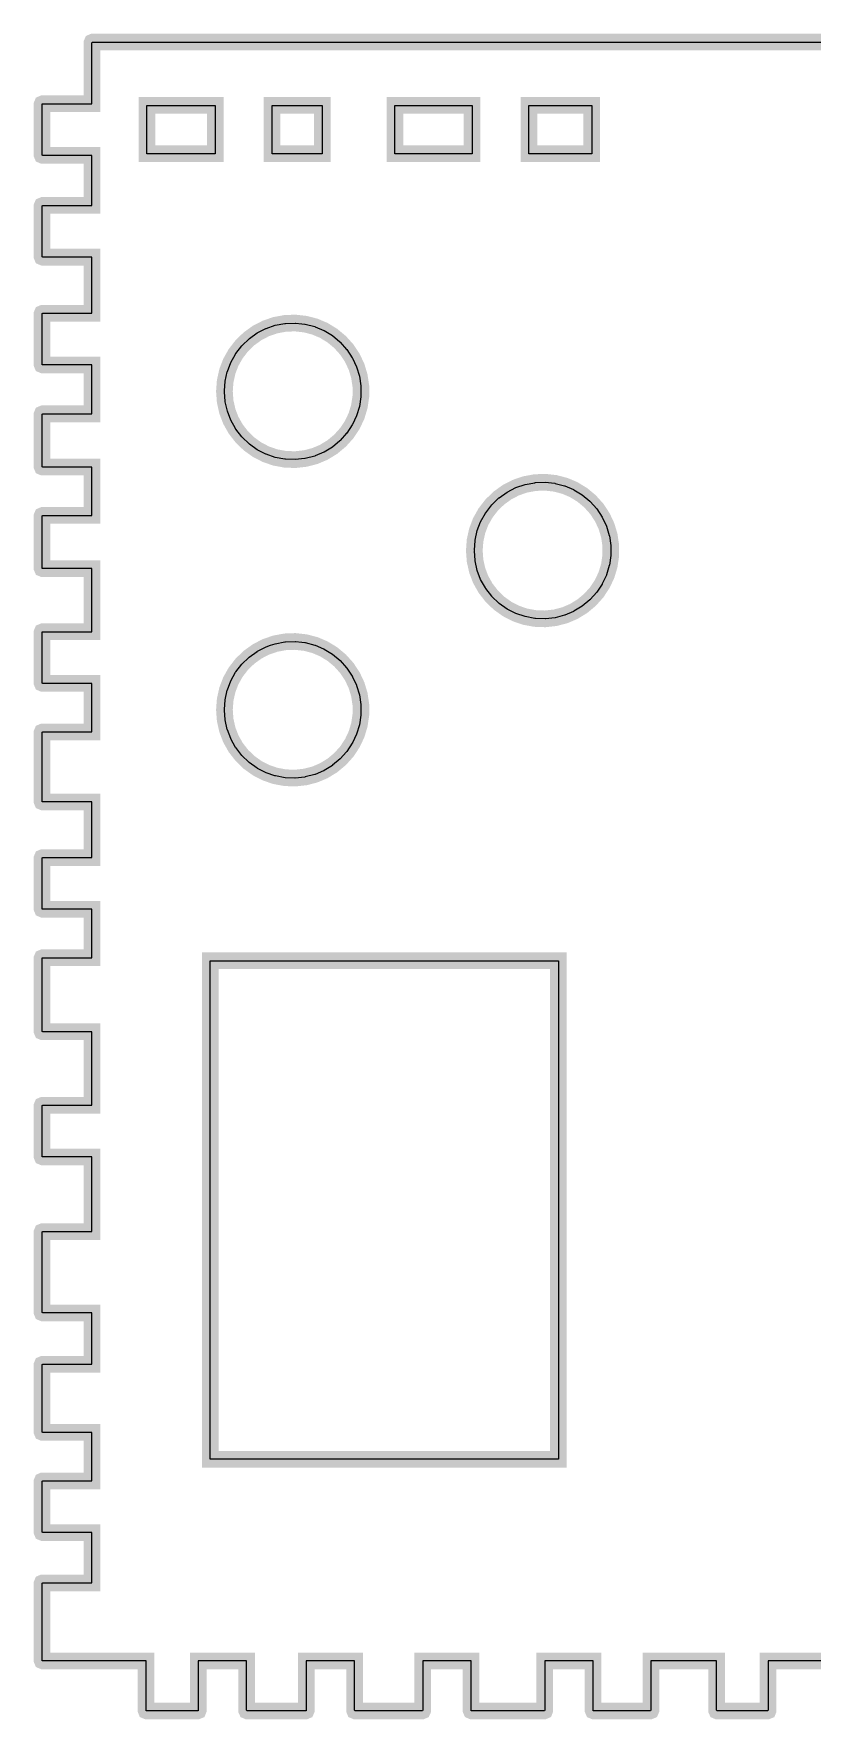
# Model space of a CAD drawing. Extents: x 0 to 390, y 0 to 276.
# Drawn here: x 164.3 to 211, y 0.8 to 101.9 of the extents above; entities that cross this region are included whole.
import ezdxf

# ---------------------------------------------------------------- set-up
doc = ezdxf.new("R2010")
doc.units = 0
doc.layers.get('0').update_dxf_attribs({"linetype": 'CONTINUOUS'})

msp = doc.modelspace()

# ---------------------------------------------------------------- linework, layer by layer
at = {"color": 1, "const_width": 1}
msp.add_lwpolyline([(212.392, 4.27886), (208.397, 4.27886), (208.397, 1.32883), (208.383, 1.29346), (208.347, 1.27886), (205.347, 1.27886), (205.313, 1.29346), (205.297, 1.32883), (205.297, 4.27886), (201.358, 4.27886), (201.358, 1.32883), (201.343, 1.29346), (201.308, 1.27886), (197.938, 1.27886), (197.903, 1.29346), (197.888, 1.32883), (197.888, 4.27886), (194.987, 4.27886), (194.987, 1.32883), (194.974, 1.29346), (194.938, 1.27886), (190.612, 1.27886), (190.578, 1.29346), (190.563, 1.32883), (190.563, 4.27886), (187.663, 4.27886), (187.663, 1.32883), (187.647, 1.29346), (187.612, 1.27886), (183.622, 1.27886), (183.586, 1.29346), (183.572, 1.32883), (183.572, 4.27886), (180.672, 4.27886), (180.672, 1.32883), (180.657, 1.29346), (180.622, 1.27886), (177.138, 1.27886), (177.103, 1.29346), (177.087, 1.32883), (177.087, 4.27886), (174.188, 4.27886), (174.188, 1.32883), (174.174, 1.29346), (174.138, 1.27886), (171.104, 1.27886), (171.068, 1.29346), (171.054, 1.32883), (171.054, 4.27886), (167.86, 4.27886), (167.857, 4.27983), (164.86, 4.27983), (164.825, 4.29449), (164.81, 4.32986), (164.81, 8.91297), (164.825, 8.94835), (164.86, 8.963), (167.81, 8.963), (167.81, 11.9781), (164.86, 11.9781), (164.825, 11.9927), (164.81, 12.0281), (164.81, 15.0281), (164.825, 15.0635), (164.86, 15.0782), (167.81, 15.0782), (167.81, 17.9824), (164.86, 17.9824), (164.825, 17.9969), (164.81, 18.0324), (164.81, 22.0211), (164.825, 22.0565), (164.86, 22.0713), (167.81, 22.0713), (167.81, 25.1536), (164.86, 25.1536), (164.825, 25.1682), (164.81, 25.2036), (164.81, 29.979), (164.825, 30.0143), (164.86, 30.029), (167.81, 30.029), (167.81, 34.5082), (164.86, 34.5082), (164.825, 34.5228), (164.81, 34.5582), (164.81, 37.5588), (164.825, 37.5942), (164.86, 37.6088), (167.81, 37.6088), (167.81, 42.0135), (164.86, 42.0135), (164.825, 42.0282), (164.81, 42.0635), (164.81, 46.4086), (164.825, 46.4439), (164.86, 46.4586), (167.81, 46.4586), (167.81, 49.3642), (164.86, 49.3642), (164.825, 49.3788), (164.81, 49.4142), (164.81, 52.4151), (164.825, 52.4506), (164.86, 52.4651), (167.81, 52.4651), (167.81, 55.801), (164.86, 55.801), (164.825, 55.8156), (164.81, 55.851), (164.81, 59.95), (164.825, 59.9854), (164.86, 60), (167.81, 60), (167.81, 62.9104), (164.86, 62.9104), (164.825, 62.9251), (164.81, 62.9604), (164.81, 65.9606), (164.825, 65.9958), (164.86, 66.0106), (167.81, 66.0106), (167.81, 69.7936), (164.86, 69.7936), (164.825, 69.8082), (164.81, 69.8436), (164.81, 72.9335), (164.825, 72.9689), (164.86, 72.9835), (167.81, 72.9835), (167.81, 75.8851), (164.86, 75.8851), (164.825, 75.8997), (164.81, 75.9351), (164.81, 79.0294), (164.825, 79.0649), (164.86, 79.0794), (167.81, 79.0794), (167.81, 82.0115), (164.86, 82.0115), (164.825, 82.0261), (164.81, 82.0615), (164.81, 85.0615), (164.825, 85.0969), (164.86, 85.1115), (167.81, 85.1115), (167.81, 88.4761), (164.86, 88.4761), (164.825, 88.4907), (164.81, 88.5261), (164.81, 91.5261), (164.825, 91.5614), (164.86, 91.5761), (167.81, 91.5761), (167.81, 94.5789), (164.86, 94.5789), (164.825, 94.5935), (164.81, 94.6289), (164.81, 97.6289), (164.825, 97.6642), (164.86, 97.6789), (167.81, 97.6789), (167.81, 101.329), (167.825, 101.364), (167.86, 101.379), (271.86, 101.379)], dxfattribs=at)
at = {"color": 0}
msp.add_lwpolyline([(212.392, 4.27886), (208.397, 4.27886), (208.397, 1.32883), (208.383, 1.29346), (208.347, 1.27886), (205.347, 1.27886), (205.313, 1.29346), (205.297, 1.32883), (205.297, 4.27886), (201.358, 4.27886), (201.358, 1.32883), (201.343, 1.29346), (201.308, 1.27886), (197.938, 1.27886), (197.903, 1.29346), (197.888, 1.32883), (197.888, 4.27886), (194.987, 4.27886), (194.987, 1.32883), (194.974, 1.29346), (194.938, 1.27886), (190.612, 1.27886), (190.578, 1.29346), (190.563, 1.32883), (190.563, 4.27886), (187.663, 4.27886), (187.663, 1.32883), (187.647, 1.29346), (187.612, 1.27886), (183.622, 1.27886), (183.586, 1.29346), (183.572, 1.32883), (183.572, 4.27886), (180.672, 4.27886), (180.672, 1.32883), (180.657, 1.29346), (180.622, 1.27886), (177.138, 1.27886), (177.103, 1.29346), (177.087, 1.32883), (177.087, 4.27886), (174.188, 4.27886), (174.188, 1.32883), (174.174, 1.29346), (174.138, 1.27886), (171.104, 1.27886), (171.068, 1.29346), (171.054, 1.32883), (171.054, 4.27886), (167.86, 4.27886), (167.857, 4.27983), (164.86, 4.27983), (164.825, 4.29449), (164.81, 4.32986), (164.81, 8.91297), (164.825, 8.94835), (164.86, 8.963), (167.81, 8.963), (167.81, 11.9781), (164.86, 11.9781), (164.825, 11.9927), (164.81, 12.0281), (164.81, 15.0281), (164.825, 15.0635), (164.86, 15.0782), (167.81, 15.0782), (167.81, 17.9824), (164.86, 17.9824), (164.825, 17.9969), (164.81, 18.0324), (164.81, 22.0211), (164.825, 22.0565), (164.86, 22.0713), (167.81, 22.0713), (167.81, 25.1536), (164.86, 25.1536), (164.825, 25.1682), (164.81, 25.2036), (164.81, 29.979), (164.825, 30.0143), (164.86, 30.029), (167.81, 30.029), (167.81, 34.5082), (164.86, 34.5082), (164.825, 34.5228), (164.81, 34.5582), (164.81, 37.5588), (164.825, 37.5942), (164.86, 37.6088), (167.81, 37.6088), (167.81, 42.0135), (164.86, 42.0135), (164.825, 42.0282), (164.81, 42.0635), (164.81, 46.4086), (164.825, 46.4439), (164.86, 46.4586), (167.81, 46.4586), (167.81, 49.3642), (164.86, 49.3642), (164.825, 49.3788), (164.81, 49.4142), (164.81, 52.4151), (164.825, 52.4506), (164.86, 52.4651), (167.81, 52.4651), (167.81, 55.801), (164.86, 55.801), (164.825, 55.8156), (164.81, 55.851), (164.81, 59.95), (164.825, 59.9854), (164.86, 60), (167.81, 60), (167.81, 62.9104), (164.86, 62.9104), (164.825, 62.9251), (164.81, 62.9604), (164.81, 65.9606), (164.825, 65.9958), (164.86, 66.0106), (167.81, 66.0106), (167.81, 69.7936), (164.86, 69.7936), (164.825, 69.8082), (164.81, 69.8436), (164.81, 72.9335), (164.825, 72.9689), (164.86, 72.9835), (167.81, 72.9835), (167.81, 75.8851), (164.86, 75.8851), (164.825, 75.8997), (164.81, 75.9351), (164.81, 79.0294), (164.825, 79.0649), (164.86, 79.0794), (167.81, 79.0794), (167.81, 82.0115), (164.86, 82.0115), (164.825, 82.0261), (164.81, 82.0615), (164.81, 85.0615), (164.825, 85.0969), (164.86, 85.1115), (167.81, 85.1115), (167.81, 88.4761), (164.86, 88.4761), (164.825, 88.4907), (164.81, 88.5261), (164.81, 91.5261), (164.825, 91.5614), (164.86, 91.5761), (167.81, 91.5761), (167.81, 94.5789), (164.86, 94.5789), (164.825, 94.5935), (164.81, 94.6289), (164.81, 97.6289), (164.825, 97.6642), (164.86, 97.6789), (167.81, 97.6789), (167.81, 101.329), (167.825, 101.364), (167.86, 101.379), (271.86, 101.379)], dxfattribs=at)
at = {"color": 4, "const_width": 1}
for points in [[(171.11, 94.6789), (171.11, 97.5789), (175.208, 97.5789), (175.208, 94.6789), (171.11, 94.6789)], [(181.636, 97.5789), (181.636, 94.6789), (178.619, 94.6789), (178.619, 97.5789), (181.636, 97.5789)], [(185.989, 97.5789), (190.621, 97.5789), (190.621, 94.6789), (185.989, 94.6789), (185.989, 97.5789)], [(197.806, 97.5789), (197.806, 94.6789), (194.033, 94.6789), (194.033, 97.5789), (197.806, 97.5789)], [(183.946, 80.106), (183.86, 79.5265), (183.692, 78.9657), (183.689, 78.9579), (183.443, 78.4331), (183.432, 78.4163), (183.11, 77.9278), (183.096, 77.9128), (182.704, 77.4767), (182.689, 77.4638), (182.239, 77.089), (181.739, 76.784), (181.722, 76.7735), (181.197, 76.5506), (181.181, 76.546), (180.614, 76.3979), (180.593, 76.3957), (180.011, 76.3317), (179.426, 76.3531), (179.406, 76.3538), (179.386, 76.3574), (178.81, 76.4638), (178.257, 76.6524), (178.254, 76.654), (177.733, 76.9218), (177.257, 77.2626), (177.24, 77.2743), (176.819, 77.6808), (176.804, 77.6949), (176.446, 78.1583), (176.433, 78.1743), (176.424, 78.1919), (176.14, 78.6965), (175.936, 79.2332), (175.808, 79.8049), (175.804, 79.8246), (175.761, 80.4088), (175.76, 80.4289), (175.761, 80.449), (175.804, 81.0331), (175.932, 81.6047), (175.936, 81.6244), (176.14, 82.1612), (176.424, 82.6657), (176.433, 82.6833), (176.446, 82.6993), (176.804, 83.1629), (176.819, 83.1768), (177.24, 83.5833), (177.257, 83.5951), (177.733, 83.9358), (178.254, 84.2036), (178.257, 84.2053), (178.81, 84.3939), (179.386, 84.5003), (179.406, 84.504), (179.426, 84.5047), (180.011, 84.5261), (180.032, 84.5239), (180.413, 84.4819), (180.593, 84.4621), (180.614, 84.4599), (181.181, 84.3117), (181.197, 84.3072), (181.722, 84.0843), (181.739, 84.0738), (182.239, 83.7686), (182.689, 83.394), (182.704, 83.3811), (183.096, 82.9449), (183.11, 82.9299), (183.432, 82.4414), (183.443, 82.4246), (183.689, 81.8999), (183.692, 81.8921), (183.86, 81.3311), (183.946, 80.7518), (183.949, 80.7318), (183.949, 80.126), (183.946, 80.106)], [(196.181, 74.7617), (196.197, 74.7572), (196.722, 74.5342), (196.739, 74.5238), (197.239, 74.2186), (197.689, 73.844), (197.704, 73.8311), (197.718, 73.816), (198.11, 73.3799), (198.432, 72.8914), (198.443, 72.8746), (198.689, 72.3497), (198.692, 72.3421), (198.86, 71.7813), (198.864, 71.7611), (198.949, 71.1818), (198.949, 70.5758), (198.864, 69.9965), (198.86, 69.9765), (198.692, 69.4157), (198.689, 69.4079), (198.443, 68.8832), (198.432, 68.8663), (198.11, 68.3778), (197.718, 67.9417), (197.704, 67.9265), (197.689, 67.9138), (197.239, 67.539), (196.739, 67.2339), (196.722, 67.2235), (196.197, 67.0006), (196.181, 66.996), (195.614, 66.8479), (195.032, 66.7838), (195.011, 66.7817), (194.426, 66.8031), (194.406, 66.8038), (194.386, 66.8074), (193.81, 66.9138), (193.257, 67.1025), (193.254, 67.104), (192.733, 67.3718), (192.257, 67.7125), (192.24, 67.7243), (191.819, 68.1308), (191.804, 68.1449), (191.446, 68.6083), (191.433, 68.6243), (191.424, 68.6419), (191.14, 69.1465), (190.936, 69.6832), (190.808, 70.2549), (190.804, 70.2746), (190.761, 70.8588), (190.76, 70.8789), (190.761, 70.899), (190.804, 71.4831), (190.808, 71.5028), (190.936, 72.0744), (191.14, 72.6111), (191.424, 73.1157), (191.433, 73.1333), (191.446, 73.1493), (191.804, 73.6129), (191.819, 73.6268), (192.24, 74.0333), (192.257, 74.0451), (192.733, 74.386), (193.254, 74.6537), (193.257, 74.6553), (193.81, 74.8439), (194.386, 74.9503), (194.406, 74.9539), (194.426, 74.9547), (195.011, 74.9761), (195.593, 74.9119), (195.614, 74.9099), (196.181, 74.7617)], [(183.946, 61.6518), (183.949, 61.6318), (183.949, 61.026), (183.946, 61.006), (183.86, 60.4265), (183.692, 59.8657), (183.689, 59.8579), (183.451, 59.3514), (183.443, 59.3331), (183.432, 59.3163), (183.11, 58.8279), (183.096, 58.8128), (182.704, 58.3767), (182.254, 58.0019), (182.239, 57.989), (181.739, 57.684), (181.722, 57.6735), (181.703, 57.6656), (181.197, 57.4504), (181.181, 57.446), (180.614, 57.2979), (180.593, 57.2957), (180.011, 57.2317), (179.992, 57.2324), (179.406, 57.2538), (178.831, 57.3601), (178.81, 57.3637), (178.79, 57.3703), (178.257, 57.5524), (177.751, 57.8125), (177.733, 57.8218), (177.717, 57.8336), (177.24, 58.1743), (177.226, 58.1883), (176.804, 58.5949), (176.446, 59.0583), (176.433, 59.0744), (176.147, 59.5851), (176.14, 59.5965), (175.936, 60.1332), (175.932, 60.1529), (175.804, 60.7246), (175.761, 61.3088), (175.76, 61.3289), (175.761, 61.349), (175.804, 61.9331), (175.932, 62.5047), (175.936, 62.5244), (176.14, 63.0611), (176.147, 63.0726), (176.433, 63.5833), (176.446, 63.5993), (176.804, 64.0629), (177.226, 64.4693), (177.24, 64.4833), (177.717, 64.8242), (177.733, 64.8358), (177.751, 64.8451), (178.257, 65.1053), (178.524, 65.1961), (178.81, 65.2939), (179.386, 65.4003), (179.406, 65.404), (179.426, 65.4047), (180.011, 65.4261), (180.032, 65.4239), (180.413, 65.3819), (180.593, 65.3621), (180.614, 65.3599), (181.181, 65.2117), (181.197, 65.2072), (181.703, 64.9921), (181.722, 64.9843), (181.739, 64.9737), (182.239, 64.6686), (182.254, 64.6557), (182.704, 64.2811), (183.096, 63.8449), (183.11, 63.8299), (183.432, 63.3414), (183.443, 63.3246), (183.451, 63.3062), (183.689, 62.7997), (183.692, 62.7919), (183.86, 62.2311), (183.946, 61.6518)], [(195.81, 17.3289), (195.81, 16.3789), (174.91, 16.3789), (174.91, 46.2789), (195.81, 46.2789), (195.81, 17.3289)]]:
    msp.add_lwpolyline(points, close=True, dxfattribs=at)
at = {"color": 0}
for points in [[(171.11, 97.5789), (175.208, 97.5789), (175.208, 94.6789), (171.11, 94.6789), (171.11, 97.5789)], [(178.619, 97.5789), (181.636, 97.5789), (181.636, 94.6789), (178.619, 94.6789), (178.619, 97.5789)], [(185.989, 97.5789), (190.621, 97.5789), (190.621, 94.6789), (185.989, 94.6789), (185.989, 97.5789)], [(194.033, 97.5789), (197.806, 97.5789), (197.806, 94.6789), (194.033, 94.6789), (194.033, 97.5789)], [(183.946, 80.106), (183.86, 79.5265), (183.692, 78.9657), (183.689, 78.9579), (183.443, 78.4331), (183.432, 78.4163), (183.11, 77.9278), (183.096, 77.9128), (182.704, 77.4767), (182.689, 77.4638), (182.239, 77.089), (181.739, 76.784), (181.722, 76.7735), (181.197, 76.5506), (181.181, 76.546), (180.614, 76.3979), (180.593, 76.3957), (180.011, 76.3317), (179.426, 76.3531), (179.406, 76.3538), (179.386, 76.3574), (178.81, 76.4638), (178.257, 76.6524), (178.254, 76.654), (177.733, 76.9218), (177.257, 77.2626), (177.24, 77.2743), (176.819, 77.6808), (176.804, 77.6949), (176.446, 78.1583), (176.433, 78.1743), (176.424, 78.1919), (176.14, 78.6965), (175.936, 79.2332), (175.808, 79.8049), (175.804, 79.8246), (175.761, 80.4088), (175.76, 80.4289), (175.761, 80.449), (175.804, 81.0331), (175.932, 81.6047), (175.936, 81.6244), (176.14, 82.1612), (176.424, 82.6657), (176.433, 82.6833), (176.446, 82.6993), (176.804, 83.1629), (176.819, 83.1768), (177.24, 83.5833), (177.257, 83.5951), (177.733, 83.9358), (178.254, 84.2036), (178.257, 84.2053), (178.81, 84.3939), (179.386, 84.5003), (179.406, 84.504), (179.426, 84.5047), (180.011, 84.5261), (180.032, 84.5239), (180.413, 84.4819), (180.593, 84.4621), (180.614, 84.4599), (181.181, 84.3117), (181.197, 84.3072), (181.722, 84.0843), (181.739, 84.0738), (182.239, 83.7686), (182.689, 83.394), (182.704, 83.3811), (183.096, 82.9449), (183.11, 82.9299), (183.432, 82.4414), (183.443, 82.4246), (183.689, 81.8999), (183.692, 81.8921), (183.86, 81.3311), (183.946, 80.7518), (183.949, 80.7318), (183.949, 80.126), (183.946, 80.106)], [(196.181, 74.7617), (196.197, 74.7572), (196.722, 74.5342), (196.739, 74.5238), (197.239, 74.2186), (197.689, 73.844), (197.704, 73.8311), (197.718, 73.816), (198.11, 73.3799), (198.432, 72.8914), (198.443, 72.8746), (198.689, 72.3497), (198.692, 72.3421), (198.86, 71.7813), (198.864, 71.7611), (198.949, 71.1818), (198.949, 70.5758), (198.864, 69.9965), (198.86, 69.9765), (198.692, 69.4157), (198.689, 69.4079), (198.443, 68.8832), (198.432, 68.8663), (198.11, 68.3778), (197.718, 67.9417), (197.704, 67.9265), (197.689, 67.9138), (197.239, 67.539), (196.739, 67.2339), (196.722, 67.2235), (196.197, 67.0006), (196.181, 66.996), (195.614, 66.8479), (195.032, 66.7838), (195.011, 66.7817), (194.426, 66.8031), (194.406, 66.8038), (194.386, 66.8074), (193.81, 66.9138), (193.257, 67.1025), (193.254, 67.104), (192.733, 67.3718), (192.257, 67.7125), (192.24, 67.7243), (191.819, 68.1308), (191.804, 68.1449), (191.446, 68.6083), (191.433, 68.6243), (191.424, 68.6419), (191.14, 69.1465), (190.936, 69.6832), (190.808, 70.2549), (190.804, 70.2746), (190.761, 70.8588), (190.76, 70.8789), (190.761, 70.899), (190.804, 71.4831), (190.808, 71.5028), (190.936, 72.0744), (191.14, 72.6111), (191.424, 73.1157), (191.433, 73.1333), (191.446, 73.1493), (191.804, 73.6129), (191.819, 73.6268), (192.24, 74.0333), (192.257, 74.0451), (192.733, 74.386), (193.254, 74.6537), (193.257, 74.6553), (193.81, 74.8439), (194.386, 74.9503), (194.406, 74.9539), (194.426, 74.9547), (195.011, 74.9761), (195.593, 74.9119), (195.614, 74.9099), (196.181, 74.7617)], [(183.946, 61.6518), (183.949, 61.6318), (183.949, 61.026), (183.946, 61.006), (183.86, 60.4265), (183.692, 59.8657), (183.689, 59.8579), (183.451, 59.3514), (183.443, 59.3331), (183.432, 59.3163), (183.11, 58.8279), (183.096, 58.8128), (182.704, 58.3767), (182.254, 58.0019), (182.239, 57.989), (181.739, 57.684), (181.722, 57.6735), (181.703, 57.6656), (181.197, 57.4504), (181.181, 57.446), (180.614, 57.2979), (180.593, 57.2957), (180.011, 57.2317), (179.992, 57.2324), (179.406, 57.2538), (178.831, 57.3601), (178.81, 57.3637), (178.79, 57.3703), (178.257, 57.5524), (177.751, 57.8125), (177.733, 57.8218), (177.717, 57.8336), (177.24, 58.1743), (177.226, 58.1883), (176.804, 58.5949), (176.446, 59.0583), (176.433, 59.0744), (176.147, 59.5851), (176.14, 59.5965), (175.936, 60.1332), (175.932, 60.1529), (175.804, 60.7246), (175.761, 61.3088), (175.76, 61.3289), (175.761, 61.349), (175.804, 61.9331), (175.932, 62.5047), (175.936, 62.5244), (176.14, 63.0611), (176.147, 63.0726), (176.433, 63.5833), (176.446, 63.5993), (176.804, 64.0629), (177.226, 64.4693), (177.24, 64.4833), (177.717, 64.8242), (177.733, 64.8358), (177.751, 64.8451), (178.257, 65.1053), (178.524, 65.1961), (178.81, 65.2939), (179.386, 65.4003), (179.406, 65.404), (179.426, 65.4047), (180.011, 65.4261), (180.032, 65.4239), (180.413, 65.3819), (180.593, 65.3621), (180.614, 65.3599), (181.181, 65.2117), (181.197, 65.2072), (181.703, 64.9921), (181.722, 64.9843), (181.739, 64.9737), (182.239, 64.6686), (182.254, 64.6557), (182.704, 64.2811), (183.096, 63.8449), (183.11, 63.8299), (183.432, 63.3414), (183.443, 63.3246), (183.451, 63.3062), (183.689, 62.7997), (183.692, 62.7919), (183.86, 62.2311), (183.946, 61.6518)], [(195.81, 17.3289), (195.81, 16.3789), (174.91, 16.3789), (174.91, 46.2789), (195.81, 46.2789), (195.81, 17.3289)]]:
    msp.add_lwpolyline(points, close=True, dxfattribs=at)

doc.saveas('drawing.dxf')
